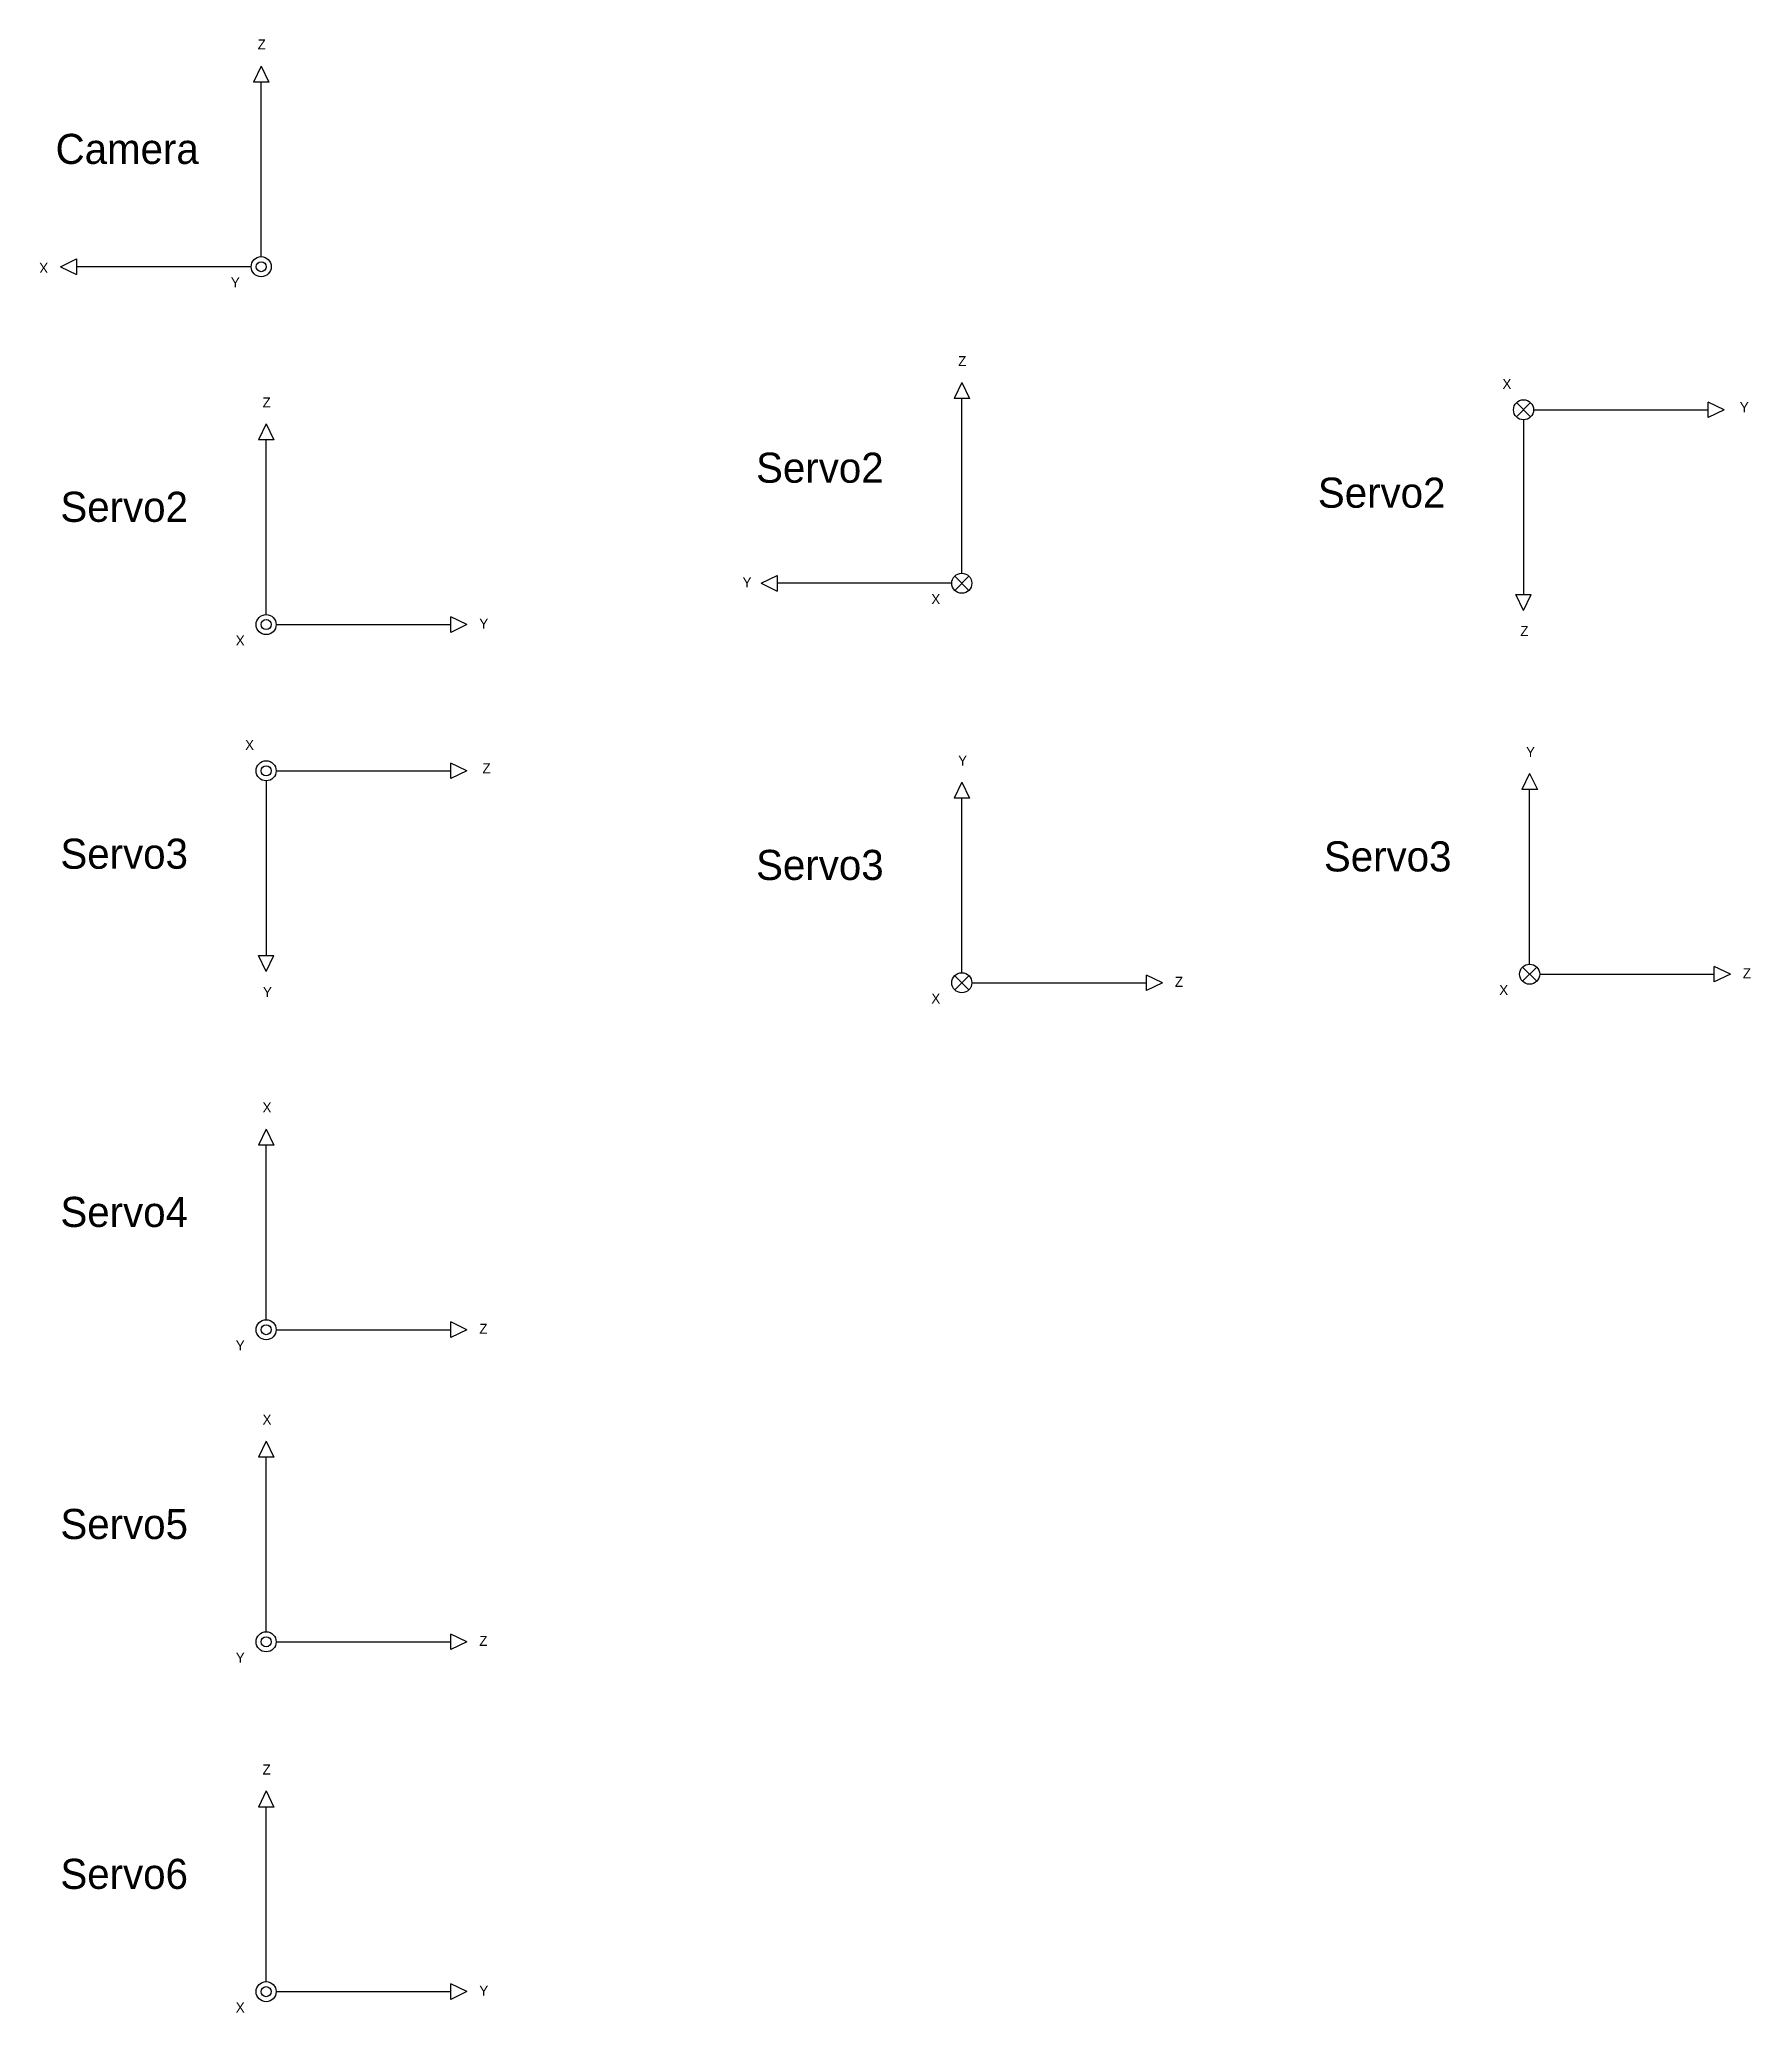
# Model space of a CAD drawing. Header units: inches. Extents: x 0.7 to 17.8, y 3 to 22.7.
import ezdxf

# ---------------------------------------------------------------- set-up
doc = ezdxf.new("R2010")
doc.units = ezdxf.units.IN
doc.header["$MEASUREMENT"] = 0

msp = doc.modelspace()

# ---------------------------------------------------------------- linework, layer by layer
for p, q in [((2.942, 22.447), (2.865, 22.287)), ((2.942, 22.447), (3.019, 22.287)), ((3.019, 22.287), (2.865, 22.287)), ((2.942, 20.547), (2.942, 22.287)), ((0.942, 20.447), (1.102, 20.524)), ((1.102, 20.524), (1.102, 20.37)), ((0.942, 20.447), (1.102, 20.37)), ((2.842, 20.447), (1.102, 20.447)), ((9.923, 19.292), (9.846, 19.132)), ((9.923, 19.292), (9.999, 19.132)), ((9.999, 19.132), (9.846, 19.132)), ((9.923, 17.392), (9.923, 19.132)), ((15.449, 19.092), (15.591, 18.951)), ((15.591, 19.092), (15.449, 18.951)), ((17.52, 19.021), (17.36, 19.098)), ((17.36, 18.944), (17.36, 19.098)), ((2.991, 18.88), (2.914, 18.72)), ((2.991, 18.88), (3.068, 18.72)), ((15.52, 18.921), (15.52, 17.181)), ((15.62, 19.021), (17.36, 19.021)), ((17.52, 19.021), (17.36, 18.944)), ((3.068, 18.72), (2.914, 18.72)), ((2.991, 16.98), (2.991, 18.72)), ((7.923, 17.292), (8.082, 17.368)), ((8.082, 17.368), (8.082, 17.215)), ((9.993, 17.362), (9.852, 17.221)), ((9.852, 17.362), (9.993, 17.221)), ((7.923, 17.292), (8.082, 17.215)), ((9.823, 17.292), (8.082, 17.292)), ((15.52, 17.021), (15.443, 17.181)), ((15.443, 17.181), (15.597, 17.181)), ((15.52, 17.021), (15.597, 17.181)), ((4.991, 16.88), (4.831, 16.957)), ((4.831, 16.803), (4.831, 16.957)), ((3.091, 16.88), (4.831, 16.88)), ((4.991, 16.88), (4.831, 16.803)), ((3.091, 15.423), (4.831, 15.423)), ((4.991, 15.423), (4.831, 15.5)), ((4.831, 15.346), (4.831, 15.5)), ((4.991, 15.423), (4.831, 15.346)), ((15.581, 15.396), (15.504, 15.236)), ((15.581, 15.396), (15.658, 15.236)), ((2.991, 15.323), (2.991, 13.583)), ((9.923, 15.311), (9.846, 15.151)), ((9.999, 15.151), (9.846, 15.151)), ((9.923, 15.311), (9.999, 15.151)), ((9.923, 13.411), (9.923, 15.151)), ((15.658, 15.236), (15.504, 15.236)), ((15.581, 13.496), (15.581, 15.236)), ((2.991, 13.423), (2.914, 13.583)), ((2.914, 13.583), (3.068, 13.583)), ((2.991, 13.423), (3.068, 13.583)), ((9.993, 13.381), (9.852, 13.24)), ((9.852, 13.381), (9.993, 13.24)), ((11.923, 13.311), (11.763, 13.387)), ((11.763, 13.234), (11.763, 13.387)), ((15.652, 13.467), (15.51, 13.325)), ((15.51, 13.467), (15.652, 13.325)), ((15.681, 13.396), (17.421, 13.396)), ((17.581, 13.396), (17.421, 13.473)), ((17.421, 13.319), (17.421, 13.473)), ((17.581, 13.396), (17.421, 13.319)), ((10.023, 13.311), (11.763, 13.311)), ((11.923, 13.311), (11.763, 13.234)), ((2.991, 11.853), (2.914, 11.693)), ((2.991, 11.853), (3.068, 11.693)), ((3.068, 11.693), (2.914, 11.693)), ((2.991, 9.953), (2.991, 11.693)), ((3.091, 9.853), (4.831, 9.853)), ((4.991, 9.853), (4.831, 9.93)), ((4.831, 9.776), (4.831, 9.93)), ((4.991, 9.853), (4.831, 9.776)), ((2.991, 8.743), (2.914, 8.583)), ((2.991, 8.743), (3.068, 8.583)), ((3.068, 8.583), (2.914, 8.583)), ((2.991, 6.843), (2.991, 8.583)), ((3.091, 6.743), (4.831, 6.743)), ((4.991, 6.743), (4.831, 6.82)), ((4.831, 6.666), (4.831, 6.82)), ((4.991, 6.743), (4.831, 6.666)), ((2.991, 5.256), (2.914, 5.096)), ((2.991, 5.256), (3.068, 5.096)), ((3.068, 5.096), (2.914, 5.096)), ((2.991, 3.356), (2.991, 5.096)), ((3.091, 3.256), (4.831, 3.256)), ((4.991, 3.256), (4.831, 3.333)), ((4.831, 3.179), (4.831, 3.333)), ((4.991, 3.256), (4.831, 3.179))]:
    msp.add_line(p, q)
for centre, radius in [((2.942, 20.447), 0.1), ((2.942, 20.447), 0.05), ((15.52, 19.021), 0.1), ((9.923, 17.292), 0.1), ((2.991, 16.88), 0.1), ((2.991, 16.88), 0.05), ((2.991, 15.423), 0.1), ((2.991, 15.423), 0.05), ((9.923, 13.311), 0.1), ((15.581, 13.396), 0.1), ((2.991, 9.853), 0.1), ((2.991, 9.853), 0.05), ((2.991, 6.743), 0.1), ((2.991, 6.743), 0.05), ((2.991, 3.256), 0.1), ((2.991, 3.256), 0.05)]:
    msp.add_circle(centre, radius)

# ---------------------------------------------------------------- texts
for s, height, p in [('Z', 0.1, (2.906, 22.612)), ('Camera', 0.3, (0.893, 21.471)), ('Y', 0.1, (2.639, 20.24)), ('Z', 0.1, (9.886, 19.456)), ('X', 0.1, (15.31, 19.228)), ('Z', 0.1, (2.955, 19.044)), ('Y', 0.1, (17.675, 18.997)), ('Servo2', 0.3, (7.873, 18.294)), ('Servo2', 0.3, (13.471, 18.045)), ('Servo2', 0.3, (0.941, 17.904)), ('Y', 0.1, (7.738, 17.251)), ('X', 0.1, (9.619, 17.084)), ('Y', 0.1, (5.115, 16.839)), ('X', 0.1, (2.688, 16.672)), ('Z', 0.1, (15.488, 16.766)), ('X', 0.1, (2.781, 15.63)), ('Y', 0.1, (9.886, 15.475)), ('Y', 0.1, (15.545, 15.561)), ('Z', 0.1, (5.146, 15.398)), ('Servo3', 0.3, (0.941, 14.447)), ('Servo3', 0.3, (7.873, 14.335)), ('Servo3', 0.3, (13.531, 14.42)), ('Z', 0.1, (17.705, 13.355)), ('Y', 0.1, (2.959, 13.168)), ('X', 0.1, (9.619, 13.103)), ('Z', 0.1, (12.046, 13.27)), ('X', 0.1, (15.278, 13.188)), ('X', 0.1, (2.955, 12.018)), ('Servo4', 0.3, (0.941, 10.877)), ('Z', 0.1, (5.115, 9.812)), ('Y', 0.1, (2.688, 9.646)), ('X', 0.1, (2.955, 8.907)), ('Servo5', 0.3, (0.941, 7.767)), ('Z', 0.1, (5.115, 6.702)), ('Y', 0.1, (2.688, 6.535)), ('Z', 0.1, (2.955, 5.42)), ('Servo6', 0.3, (0.941, 4.28)), ('X', 0.1, (2.688, 3.048)), ('Y', 0.1, (5.115, 3.215))]:
    msp.add_text(s, height=height).set_placement(p)
msp.add_text('X', height=0.1, rotation=180).set_placement((0.819, 20.488))

doc.saveas('drawing.dxf')
